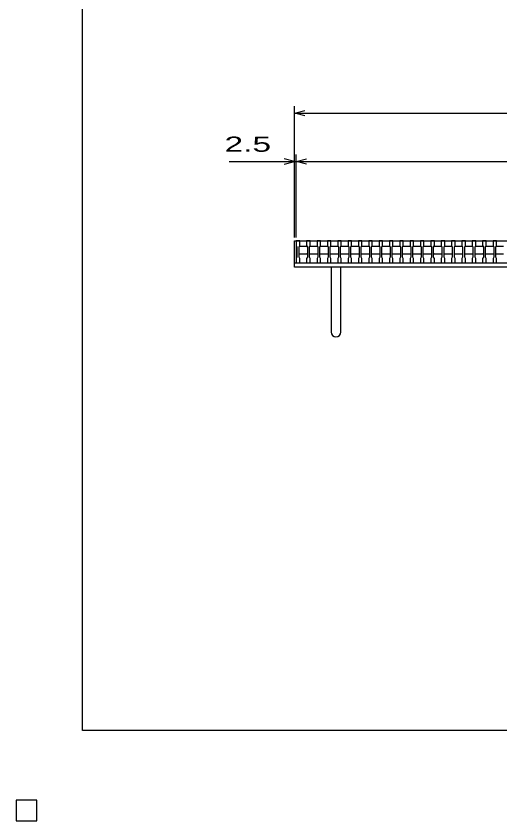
# Model space of a CAD drawing. Units: millimetres, scale not verified. Extents: x -1820 to 1736, y -1282 to 1048.
# Drawn here: x -1820 to -1119, y -1282 to -117 of the extents above; entities that cross this region are included whole.
import ezdxf
from ezdxf.enums import TextEntityAlignment as Align

# ---------------------------------------------------------------- set-up
doc = ezdxf.new("R2010")
doc.units = ezdxf.units.MM
doc.header["$LTSCALE"] = 10
for name, color, linetype, lineweight in [('0_2', 150, 'Continuous', 25), ('16', 3, 'Continuous', 25), ('19', 6, 'Continuous', 25), ('22', 4, 'Continuous', 25)]:
    doc.layers.add(name, color=color, linetype=linetype, lineweight=lineweight)
doc.styles.add('ベクトル', font='')
doc.styles.get('ベクトル').set_extended_font_data('ベクトル')

msp = doc.modelspace()

# ---------------------------------------------------------------- linework, layer by layer
at = {"layer": '0_2'}
for p, q in [((-1724, -1151.5), (-1724, 1048.5)), ((1736, -1151.5), (-1724, -1151.5))]:
    msp.add_line(p, q, dxfattribs=at)
at = {"layer": '16'}
for p, q in [((-1414, -442.5), (-1414, -441.8)), ((-1414, -441.8), (-1409, -441.8)), ((-1414, -442.5), (-1414, -449)), ((-1409, -442.5), (-1414, -442.5)), ((-1414, -442.5), (-1414, -474.5)), ((-1414, -442.5), (-419, -442.5)), ((-1409, -441.8), (-1409, -442.5)), ((-1409, -449), (-1409, -442.5)), ((-1399, -442.5), (-1399, -441.8)), ((-1399, -441.8), (-1394, -441.8)), ((-1399, -442.5), (-1399, -449)), ((-1394, -442.5), (-1399, -442.5)), ((-1394, -441.8), (-1394, -442.5)), ((-1394, -449), (-1394, -442.5)), ((-1384, -442.5), (-1384, -441.8)), ((-1384, -441.8), (-1379, -441.8)), ((-1384, -442.5), (-1384, -449)), ((-1379, -442.5), (-1384, -442.5)), ((-1379, -441.8), (-1379, -442.5)), ((-1379, -449), (-1379, -442.5)), ((-1369, -442.5), (-1369, -441.8)), ((-1369, -441.8), (-1364, -441.8)), ((-1369, -442.5), (-1369, -449)), ((-1364, -442.5), (-1369, -442.5)), ((-1364, -441.8), (-1364, -442.5)), ((-1364, -449), (-1364, -442.5)), ((-1354, -442.5), (-1354, -441.8)), ((-1354, -441.8), (-1349, -441.8)), ((-1354, -442.5), (-1354, -449)), ((-1349, -442.5), (-1354, -442.5)), ((-1349, -441.8), (-1349, -442.5)), ((-1349, -449), (-1349, -442.5)), ((-1339, -442.5), (-1339, -441.8)), ((-1339, -441.8), (-1334, -441.8)), ((-1339, -442.5), (-1339, -449)), ((-1334, -442.5), (-1339, -442.5)), ((-1334, -441.8), (-1334, -442.5)), ((-1334, -449), (-1334, -442.5)), ((-1324, -442.5), (-1324, -441.8)), ((-1324, -441.8), (-1319, -441.8)), ((-1324, -442.5), (-1324, -449)), ((-1319, -442.5), (-1324, -442.5)), ((-1319, -441.8), (-1319, -442.5)), ((-1319, -449), (-1319, -442.5)), ((-1309, -442.5), (-1309, -441.8)), ((-1309, -441.8), (-1304, -441.8)), ((-1309, -442.5), (-1309, -449)), ((-1304, -442.5), (-1309, -442.5)), ((-1304, -441.8), (-1304, -442.5)), ((-1304, -449), (-1304, -442.5)), ((-1294, -442.5), (-1294, -441.8)), ((-1294, -441.8), (-1289, -441.8)), ((-1294, -442.5), (-1294, -449)), ((-1289, -442.5), (-1294, -442.5)), ((-1289, -441.8), (-1289, -442.5)), ((-1289, -449), (-1289, -442.5)), ((-1279, -442.5), (-1279, -441.8)), ((-1279, -441.8), (-1274, -441.8)), ((-1279, -442.5), (-1279, -449)), ((-1274, -442.5), (-1279, -442.5)), ((-1274, -441.8), (-1274, -442.5)), ((-1274, -449), (-1274, -442.5)), ((-1264, -442.5), (-1264, -441.8)), ((-1264, -441.8), (-1259, -441.8)), ((-1264, -442.5), (-1264, -449)), ((-1259, -442.5), (-1264, -442.5)), ((-1259, -441.8), (-1259, -442.5)), ((-1259, -449), (-1259, -442.5)), ((-1249, -442.5), (-1249, -441.8)), ((-1249, -441.8), (-1244, -441.8)), ((-1249, -442.5), (-1249, -449)), ((-1244, -442.5), (-1249, -442.5)), ((-1244, -441.8), (-1244, -442.5)), ((-1244, -449), (-1244, -442.5)), ((-1234, -442.5), (-1234, -441.8)), ((-1234, -441.8), (-1229, -441.8)), ((-1234, -442.5), (-1234, -449)), ((-1229, -442.5), (-1234, -442.5)), ((-1229, -441.8), (-1229, -442.5)), ((-1229, -449), (-1229, -442.5)), ((-1219, -442.5), (-1219, -441.8)), ((-1219, -441.8), (-1214, -441.8)), ((-1219, -442.5), (-1219, -449)), ((-1214, -442.5), (-1219, -442.5)), ((-1214, -441.8), (-1214, -442.5)), ((-1214, -449), (-1214, -442.5)), ((-1204, -442.5), (-1204, -441.8)), ((-1204, -441.8), (-1199, -441.8)), ((-1204, -442.5), (-1204, -449)), ((-1199, -442.5), (-1204, -442.5)), ((-1199, -441.8), (-1199, -442.5)), ((-1199, -449), (-1199, -442.5)), ((-1189, -442.5), (-1189, -441.8)), ((-1189, -441.8), (-1184, -441.8)), ((-1189, -442.5), (-1189, -449)), ((-1184, -442.5), (-1189, -442.5)), ((-1184, -441.8), (-1184, -442.5)), ((-1184, -449), (-1184, -442.5)), ((-1174, -442.5), (-1174, -441.8)), ((-1174, -441.8), (-1169, -441.8)), ((-1174, -442.5), (-1174, -449)), ((-1169, -442.5), (-1174, -442.5)), ((-1169, -441.8), (-1169, -442.5)), ((-1169, -449), (-1169, -442.5)), ((-1159, -442.5), (-1159, -441.8)), ((-1159, -441.8), (-1154, -441.8)), ((-1159, -442.5), (-1159, -449)), ((-1154, -442.5), (-1159, -442.5)), ((-1154, -441.8), (-1154, -442.5)), ((-1154, -449), (-1154, -442.5)), ((-1144, -442.5), (-1144, -441.8)), ((-1144, -441.8), (-1139, -441.8)), ((-1144, -442.5), (-1144, -449)), ((-1139, -442.5), (-1144, -442.5)), ((-1139, -441.8), (-1139, -442.5)), ((-1139, -449), (-1139, -442.5)), ((-1129, -442.5), (-1129, -441.8)), ((-1129, -441.8), (-1124, -441.8)), ((-1129, -442.5), (-1129, -449)), ((-1124, -442.5), (-1129, -442.5)), ((-1124, -441.8), (-1124, -442.5)), ((-1124, -449), (-1124, -442.5)), ((-1414, -449), (-1413, -451)), ((-1413, -451), (-1413, -466)), ((-1410, -451), (-1409, -449)), ((-1410, -451), (-1409, -450)), ((-1410, -466), (-1410, -451)), ((-1409, -450), (-1399, -450)), ((-1399, -449), (-1398, -451)), ((-1399, -450), (-1398, -451)), ((-1398, -451), (-1398, -466)), ((-1395, -451), (-1394, -449)), ((-1395, -451), (-1394, -450)), ((-1395, -466), (-1395, -451)), ((-1394, -450), (-1384, -450)), ((-1384, -449), (-1383, -451)), ((-1384, -450), (-1383, -451)), ((-1383, -451), (-1383, -466)), ((-1380, -451), (-1379, -449)), ((-1380, -451), (-1379, -450)), ((-1380, -466), (-1380, -451)), ((-1379, -450), (-1369, -450)), ((-1369, -449), (-1368, -451)), ((-1369, -450), (-1368, -451)), ((-1368, -451), (-1368, -466)), ((-1365, -451), (-1364, -449)), ((-1365, -451), (-1364, -450)), ((-1365, -466), (-1365, -451)), ((-1364, -450), (-1354, -450)), ((-1354, -449), (-1353, -451)), ((-1354, -450), (-1353, -451)), ((-1353, -451), (-1353, -466)), ((-1350, -451), (-1349, -449)), ((-1350, -451), (-1349, -450)), ((-1350, -466), (-1350, -451)), ((-1349, -450), (-1339, -450)), ((-1339, -449), (-1338, -451)), ((-1339, -450), (-1338, -451)), ((-1338, -451), (-1338, -466)), ((-1335, -451), (-1334, -449)), ((-1335, -451), (-1334, -450)), ((-1335, -466), (-1335, -451)), ((-1334, -450), (-1324, -450)), ((-1324, -449), (-1323, -451)), ((-1324, -450), (-1323, -451)), ((-1323, -451), (-1323, -466)), ((-1320, -451), (-1319, -449)), ((-1320, -451), (-1319, -450)), ((-1320, -466), (-1320, -451)), ((-1319, -450), (-1309, -450)), ((-1309, -449), (-1308, -451)), ((-1309, -450), (-1308, -451)), ((-1308, -451), (-1308, -466)), ((-1305, -451), (-1304, -449)), ((-1305, -451), (-1304, -450)), ((-1305, -466), (-1305, -451)), ((-1304, -450), (-1294, -450)), ((-1294, -449), (-1293, -451)), ((-1294, -450), (-1293, -451)), ((-1293, -451), (-1293, -466)), ((-1290, -451), (-1289, -449)), ((-1290, -451), (-1289, -450)), ((-1290, -466), (-1290, -451)), ((-1289, -450), (-1279, -450)), ((-1279, -449), (-1278, -451)), ((-1279, -450), (-1278, -451)), ((-1278, -451), (-1278, -466)), ((-1275, -451), (-1274, -449)), ((-1275, -451), (-1274, -450)), ((-1275, -466), (-1275, -451)), ((-1274, -450), (-1264, -450)), ((-1264, -449), (-1263, -451)), ((-1264, -450), (-1263, -451)), ((-1263, -451), (-1263, -466)), ((-1260, -451), (-1259, -449)), ((-1260, -451), (-1259, -450)), ((-1260, -466), (-1260, -451)), ((-1259, -450), (-1249, -450)), ((-1249, -449), (-1248, -451)), ((-1249, -450), (-1248, -451)), ((-1248, -451), (-1248, -466)), ((-1245, -451), (-1244, -449)), ((-1245, -451), (-1244, -450)), ((-1245, -466), (-1245, -451)), ((-1244, -450), (-1234, -450)), ((-1234, -449), (-1233, -451)), ((-1234, -450), (-1233, -451)), ((-1233, -451), (-1233, -466)), ((-1230, -451), (-1229, -449)), ((-1230, -451), (-1229, -450)), ((-1230, -466), (-1230, -451)), ((-1229, -450), (-1219, -450)), ((-1219, -449), (-1218, -451)), ((-1219, -450), (-1218, -451)), ((-1218, -451), (-1218, -466)), ((-1215, -451), (-1214, -449)), ((-1215, -451), (-1214, -450)), ((-1215, -466), (-1215, -451)), ((-1214, -450), (-1204, -450)), ((-1204, -449), (-1203, -451)), ((-1204, -450), (-1203, -451)), ((-1203, -451), (-1203, -466)), ((-1200, -451), (-1199, -449)), ((-1200, -451), (-1199, -450)), ((-1200, -466), (-1200, -451)), ((-1199, -450), (-1189, -450)), ((-1189, -449), (-1188, -451)), ((-1189, -450), (-1188, -451)), ((-1188, -451), (-1188, -466)), ((-1185, -451), (-1184, -449)), ((-1185, -451), (-1184, -450)), ((-1185, -466), (-1185, -451)), ((-1184, -450), (-1174, -450)), ((-1174, -449), (-1173, -451)), ((-1174, -450), (-1173, -451)), ((-1173, -451), (-1173, -466)), ((-1170, -451), (-1169, -449)), ((-1170, -451), (-1169, -450)), ((-1170, -466), (-1170, -451)), ((-1169, -450), (-1159, -450)), ((-1159, -449), (-1158, -451)), ((-1159, -450), (-1158, -451)), ((-1158, -451), (-1158, -466)), ((-1155, -451), (-1154, -449)), ((-1155, -451), (-1154, -450)), ((-1155, -466), (-1155, -451)), ((-1154, -450), (-1144, -450)), ((-1144, -449), (-1143, -451)), ((-1144, -450), (-1143, -451)), ((-1143, -451), (-1143, -466)), ((-1140, -451), (-1139, -449)), ((-1140, -451), (-1139, -450)), ((-1140, -466), (-1140, -451)), ((-1139, -450), (-1129, -450)), ((-1129, -449), (-1128, -451)), ((-1129, -450), (-1128, -451)), ((-1128, -451), (-1128, -466)), ((-1125, -451), (-1124, -449)), ((-1125, -451), (-1124, -450)), ((-1125, -466), (-1125, -451)), ((-1124, -450), (-1114, -450)), ((-1413, -466), (-1414, -468)), ((-1409, -462), (-1410, -461)), ((-1409, -468), (-1410, -466)), ((-1399, -462), (-1409, -462)), ((-1398, -461), (-1399, -462)), ((-1398, -466), (-1399, -468)), ((-1394, -462), (-1395, -461)), ((-1394, -468), (-1395, -466)), ((-1384, -462), (-1394, -462)), ((-1383, -461), (-1384, -462)), ((-1383, -466), (-1384, -468)), ((-1379, -462), (-1380, -461)), ((-1379, -468), (-1380, -466)), ((-1369, -462), (-1379, -462)), ((-1368, -461), (-1369, -462)), ((-1368, -466), (-1369, -468)), ((-1364, -462), (-1365, -461)), ((-1364, -468), (-1365, -466)), ((-1354, -462), (-1364, -462)), ((-1353, -461), (-1354, -462)), ((-1353, -466), (-1354, -468)), ((-1349, -462), (-1350, -461)), ((-1349, -468), (-1350, -466)), ((-1339, -462), (-1349, -462)), ((-1338, -461), (-1339, -462)), ((-1338, -466), (-1339, -468)), ((-1334, -462), (-1335, -461)), ((-1334, -468), (-1335, -466)), ((-1324, -462), (-1334, -462)), ((-1323, -461), (-1324, -462)), ((-1323, -466), (-1324, -468)), ((-1319, -462), (-1320, -461)), ((-1319, -468), (-1320, -466)), ((-1309, -462), (-1319, -462)), ((-1308, -461), (-1309, -462)), ((-1308, -466), (-1309, -468)), ((-1304, -462), (-1305, -461)), ((-1304, -468), (-1305, -466)), ((-1294, -462), (-1304, -462)), ((-1293, -461), (-1294, -462)), ((-1293, -466), (-1294, -468)), ((-1289, -462), (-1290, -461)), ((-1289, -468), (-1290, -466)), ((-1279, -462), (-1289, -462)), ((-1278, -461), (-1279, -462)), ((-1278, -466), (-1279, -468)), ((-1274, -462), (-1275, -461)), ((-1274, -468), (-1275, -466)), ((-1264, -462), (-1274, -462)), ((-1263, -461), (-1264, -462)), ((-1263, -466), (-1264, -468)), ((-1259, -462), (-1260, -461)), ((-1259, -468), (-1260, -466)), ((-1249, -462), (-1259, -462)), ((-1248, -461), (-1249, -462)), ((-1248, -466), (-1249, -468)), ((-1244, -462), (-1245, -461)), ((-1244, -468), (-1245, -466)), ((-1234, -462), (-1244, -462)), ((-1233, -461), (-1234, -462)), ((-1233, -466), (-1234, -468)), ((-1229, -462), (-1230, -461)), ((-1229, -468), (-1230, -466)), ((-1219, -462), (-1229, -462)), ((-1218, -461), (-1219, -462)), ((-1218, -466), (-1219, -468)), ((-1214, -462), (-1215, -461)), ((-1214, -468), (-1215, -466)), ((-1204, -462), (-1214, -462)), ((-1203, -461), (-1204, -462)), ((-1203, -466), (-1204, -468)), ((-1199, -462), (-1200, -461)), ((-1199, -468), (-1200, -466)), ((-1189, -462), (-1199, -462)), ((-1188, -461), (-1189, -462)), ((-1188, -466), (-1189, -468)), ((-1184, -462), (-1185, -461)), ((-1184, -468), (-1185, -466)), ((-1174, -462), (-1184, -462)), ((-1173, -461), (-1174, -462)), ((-1173, -466), (-1174, -468)), ((-1169, -462), (-1170, -461)), ((-1169, -468), (-1170, -466)), ((-1159, -462), (-1169, -462)), ((-1158, -461), (-1159, -462)), ((-1158, -466), (-1159, -468)), ((-1154, -462), (-1155, -461)), ((-1154, -468), (-1155, -466)), ((-1144, -462), (-1154, -462)), ((-1143, -461), (-1144, -462)), ((-1143, -466), (-1144, -468)), ((-1139, -462), (-1140, -461)), ((-1139, -468), (-1140, -466)), ((-1129, -462), (-1139, -462)), ((-1128, -461), (-1129, -462)), ((-1128, -466), (-1129, -468)), ((-1124, -462), (-1125, -461)), ((-1124, -468), (-1125, -466)), ((-1114, -462), (-1124, -462)), ((-1414, -468), (-1414, -474.5)), ((-1414, -474.5), (-1409, -474.5)), ((-1414, -474.5), (-419, -474.5)), ((-1409, -474.5), (-1409, -468)), ((-1399, -468), (-1399, -474.5)), ((-1399, -474.5), (-1394, -474.5)), ((-1394, -474.5), (-1394, -468)), ((-1384, -468), (-1384, -474.5)), ((-1384, -474.5), (-1379, -474.5)), ((-1379, -474.5), (-1379, -468)), ((-1369, -468), (-1369, -474.5)), ((-1369, -474.5), (-1364, -474.5)), ((-1364, -474.5), (-1364, -468)), ((-1354, -468), (-1354, -474.5)), ((-1354, -474.5), (-1349, -474.5)), ((-1349, -474.5), (-1349, -468)), ((-1339, -468), (-1339, -474.5)), ((-1339, -474.5), (-1334, -474.5)), ((-1334, -474.5), (-1334, -468)), ((-1324, -468), (-1324, -474.5)), ((-1324, -474.5), (-1319, -474.5)), ((-1319, -474.5), (-1319, -468)), ((-1309, -468), (-1309, -474.5)), ((-1309, -474.5), (-1304, -474.5)), ((-1304, -474.5), (-1304, -468)), ((-1294, -468), (-1294, -474.5)), ((-1294, -474.5), (-1289, -474.5)), ((-1289, -474.5), (-1289, -468)), ((-1279, -468), (-1279, -474.5)), ((-1279, -474.5), (-1274, -474.5)), ((-1274, -474.5), (-1274, -468)), ((-1264, -468), (-1264, -474.5)), ((-1264, -474.5), (-1259, -474.5)), ((-1259, -474.5), (-1259, -468)), ((-1249, -468), (-1249, -474.5)), ((-1249, -474.5), (-1244, -474.5)), ((-1244, -474.5), (-1244, -468)), ((-1234, -468), (-1234, -474.5)), ((-1234, -474.5), (-1229, -474.5)), ((-1229, -474.5), (-1229, -468)), ((-1219, -468), (-1219, -474.5)), ((-1219, -474.5), (-1214, -474.5)), ((-1214, -474.5), (-1214, -468)), ((-1204, -468), (-1204, -474.5)), ((-1204, -474.5), (-1199, -474.5)), ((-1199, -474.5), (-1199, -468)), ((-1189, -468), (-1189, -474.5)), ((-1189, -474.5), (-1184, -474.5)), ((-1184, -474.5), (-1184, -468)), ((-1174, -468), (-1174, -474.5)), ((-1174, -474.5), (-1169, -474.5)), ((-1169, -474.5), (-1169, -468)), ((-1159, -468), (-1159, -474.5)), ((-1159, -474.5), (-1154, -474.5)), ((-1154, -474.5), (-1154, -468)), ((-1144, -468), (-1144, -474.5)), ((-1144, -474.5), (-1139, -474.5)), ((-1139, -474.5), (-1139, -468)), ((-1129, -468), (-1129, -474.5)), ((-1129, -474.5), (-1124, -474.5)), ((-1124, -474.5), (-1124, -468)), ((-1790, -1252.5), (-1820, -1252.5)), ((-1820, -1252.5), (-1820, -1282.5)), ((-1790, -1252.5), (-1820, -1252.5)), ((-1820, -1252.5), (-1820, -1282.5)), ((-1790, -1252.5), (-1820, -1252.5)), ((-1820, -1252.5), (-1820, -1282.5)), ((-1790, -1252.5), (-1820, -1252.5)), ((-1820, -1252.5), (-1820, -1282.5)), ((-1790, -1252.5), (-1820, -1252.5)), ((-1820, -1252.5), (-1820, -1282.5)), ((-1790, -1282.5), (-1790, -1252.5)), ((-1790, -1282.5), (-1790, -1252.5)), ((-1790, -1282.5), (-1790, -1252.5)), ((-1790, -1282.5), (-1790, -1252.5)), ((-1790, -1282.5), (-1790, -1252.5)), ((-1820, -1282.5), (-1790, -1282.5)), ((-1820, -1282.5), (-1790, -1282.5)), ((-1820, -1282.5), (-1790, -1282.5)), ((-1820, -1282.5), (-1790, -1282.5)), ((-1820, -1282.5), (-1790, -1282.5))]:
    msp.add_line(p, q, dxfattribs=at)
at = {"layer": '19'}
for p, q in [((-1416.5, -474.5), (-1416.5, -442.5)), ((-1416.5, -442.5), (-1414, -442.5)), ((-1416.5, -474.5), (-416.5, -474.5)), ((-1416.5, -480.5), (-1416.5, -474.5)), ((-416.5, -480.5), (-1416.5, -480.5)), ((-1363.5, -480.5), (-1363.5, -574.5)), ((-1349.5, -574.5), (-1349.5, -480.5))]:
    msp.add_line(p, q, dxfattribs=at)
msp.add_arc((-1356.5, -574.5), 7, 180, 0, dxfattribs=at)
at = {"layer": '22'}
for p, q in [((-1416.5, -437.5), (-1416.5, -247.5)), ((-1416.5, -257.5), (-1401.5, -253.5)), ((-1401.5, -261.5), (-1416.5, -257.5)), ((-1416.5, -257.5), (-416.5, -257.5)), ((-1416.5, -327.5), (-1431.5, -323.5)), ((-1416.5, -437.5), (-1416.5, -317.5)), ((-1414, -437.5), (-1414, -317.5)), ((-1414, -327.5), (-1399, -323.5)), ((-1511.5, -327.5), (-1416.5, -327.5)), ((-1431.5, -331.5), (-1416.5, -327.5)), ((-1416.5, -327.5), (-1414, -327.5)), ((-1399, -331.5), (-1414, -327.5)), ((-1414, -327.5), (-419, -327.5))]:
    msp.add_line(p, q, dxfattribs=at)
at = {"layer": '22', "color": 2}
for p, q in [((-1790, -1252.5), (-1820, -1252.5)), ((-1820, -1252.5), (-1820, -1282.5)), ((-1790, -1252.5), (-1820, -1252.5)), ((-1820, -1252.5), (-1820, -1282.5)), ((-1790, -1252.5), (-1820, -1252.5)), ((-1820, -1252.5), (-1820, -1282.5)), ((-1790, -1282.5), (-1790, -1252.5)), ((-1790, -1282.5), (-1790, -1252.5)), ((-1790, -1282.5), (-1790, -1252.5)), ((-1820, -1282.5), (-1790, -1282.5)), ((-1820, -1282.5), (-1790, -1282.5)), ((-1820, -1282.5), (-1790, -1282.5))]:
    msp.add_line(p, q, dxfattribs=at)

# ---------------------------------------------------------------- texts
at = {"layer": '22', "color": 2, "style": 'ベクトル', "width": 1.65}
msp.add_text(' 2.5 ', height=21.99, dxfattribs=at).set_placement((-1531.5, -302.5), align=Align.MIDDLE_LEFT)

doc.saveas('drawing.dxf')
